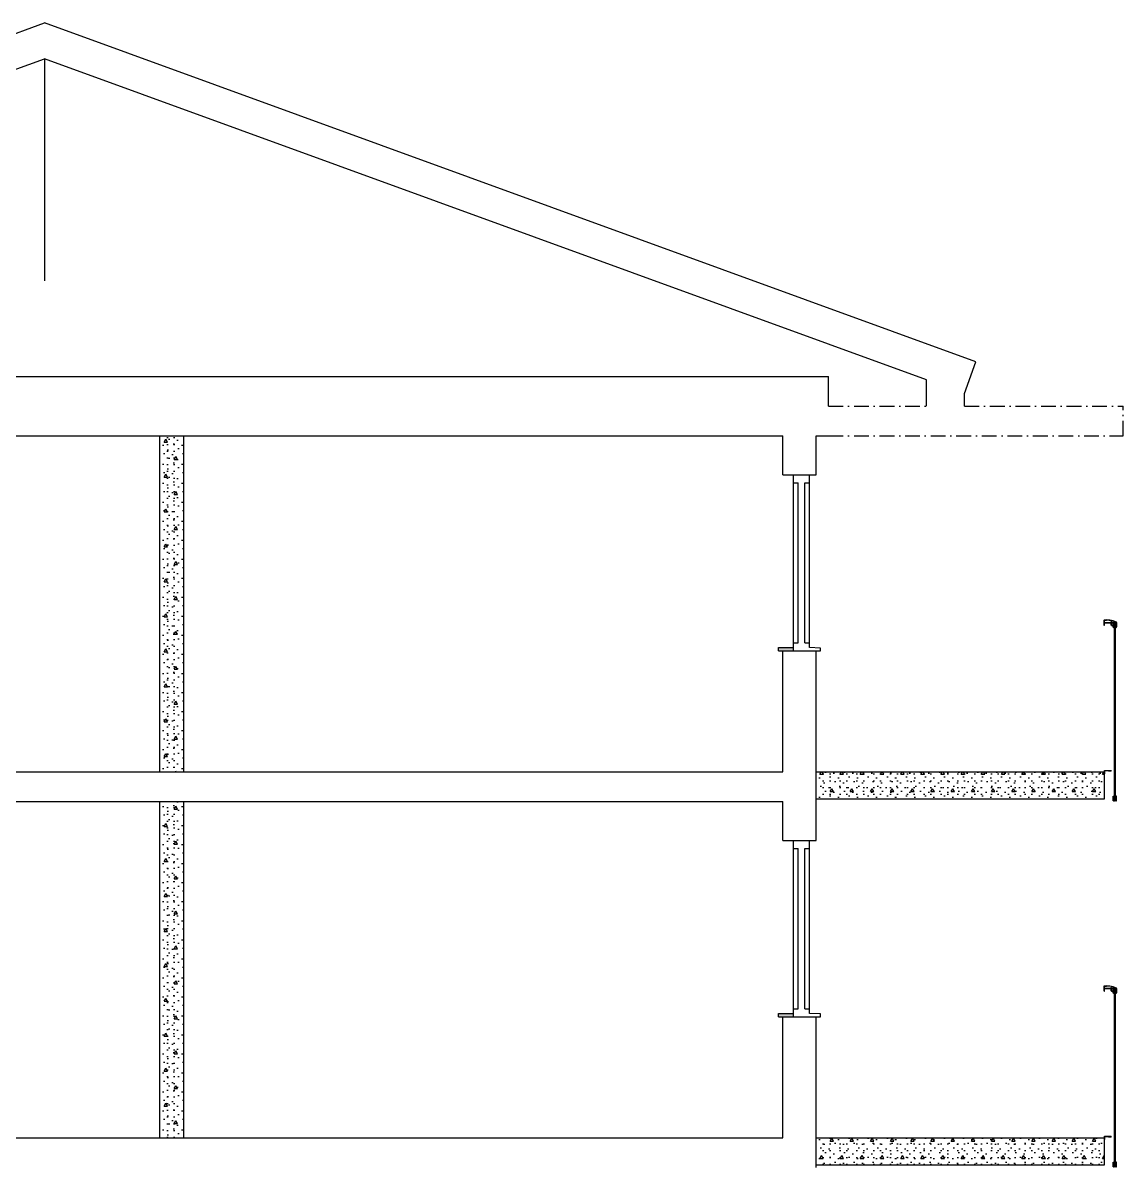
# Model space of a CAD drawing. Header units: millimetres. Extents: x 15 to 2176, y 3 to 641.
# Drawn here: x 1363.3 to 1526.8, y 470.5 to 640.6 of the extents above; entities that cross this region are included whole.
import ezdxf
from ezdxf.xclip import XClip

# ---------------------------------------------------------------- set-up
doc = ezdxf.new("R2010")
doc.units = ezdxf.units.MM
doc.header["$MEASUREMENT"] = 0
doc.header["$XCLIPFRAME"] = 0
doc.set_wipeout_variables(frame=1)
doc.linetypes.add('A_PSTRECK_2', pattern=[3.8, 2.2, -0.7, 0.2, -0.7])
doc.linetypes.add('Wipeout_Contour', pattern=[1000, 0, -1000])
for name, color, linetype in [('A--------P-', 7, 'Continuous'), ('A-01SC-----', 7, 'Continuous'), ('A-01SF-----', 7, 'Continuous'), ('A-01SG-----', 1, 'Continuous'), ('A-01SJ-----', 1, 'Continuous'), ('A-27B------', 7, 'Continuous'), ('A-27E------', 1, 'A_PSTRECK_2')]:
    doc.layers.add(name, color=color, linetype=linetype)
pattern_1 = [(0, (1499.748, 92.474), (0, 5.19615), [0.5, -2.5]), (0, (1501.248, 95.072), (0, 5.19615), [0.5, -2.5]), (60, (1499.748, 92.474), (-4.5, 2.598076), [0.5, -2.5]), (60, (1502.748, 92.474), (-4.5, 2.598076), [0.5, -2.5]), (120, (1500.248, 92.474), (4.5, 2.598076), [0.5, -2.5]), (120, (1503.248, 92.474), (4.5, 2.598076), [0.5, -2.5]), (0, (1499.7481, 92.9741), (0, 1), [0, -1, 0, -1.5]), (45, (1500.2481, 92.9741), (-0.7071068, 0.7071068), [0, -0.75, 0, -1.25])]

# ---------------------------------------------------------------- blocks, each defined once
blk = doc.blocks.new('Drawing_3_3', base_point=(1339.37, 329.56))
at = {"layer": 'A-01SC-----', "linetype": 'Continuous'}
for points in [[(1475.61, 547.27), (1477.81, 547.27), (1477.81, 547.77), (1475.61, 547.77)], [(1475.61, 492.87), (1477.81, 492.87), (1477.81, 493.37), (1475.61, 493.37)]]:
    blk.add_hatch(color=256, dxfattribs=at).paths.add_polyline_path(points)
at = {"layer": 'A-01SJ-----', "linetype": 'Continuous'}
for points in [[(1525.66, 525.47), (1525.66, 550.97), (1525.53, 550.97), (1525.53, 525.47)], [(1525.66, 471.07), (1525.66, 496.57), (1525.53, 496.57), (1525.53, 471.07)]]:
    blk.add_hatch(color=256, dxfattribs=at).paths.add_polyline_path(points)
h = blk.add_hatch(dxfattribs=at)
h.set_pattern_fill('BETONG__STD__0003', color=256, style=0, pattern_type=2)
h.set_pattern_definition(pattern_1)
h.paths.add_polyline_path([(1524.04, 525.27), (1524.04, 529.27), (1481.21, 529.27), (1481.21, 525.27)])
h = blk.add_hatch(dxfattribs=at)
h.set_pattern_fill('BETONG__STD__0003', color=256, style=0, pattern_type=2)
h.set_pattern_definition(pattern_1)
h.paths.add_polyline_path([(1524.04, 470.87), (1524.04, 474.87), (1481.21, 474.87), (1481.21, 470.87)])
at = {"layer": 'A-27B------', "linetype": 'Continuous'}
h = blk.add_hatch(dxfattribs=at)
h.set_pattern_fill('BETONG__STD__0003', color=256, style=0, pattern_type=2)
h.set_pattern_definition(pattern_1)
h.paths.add_polyline_path([(1383.61, 579.27), (1383.61, 529.27), (1387.21, 529.27), (1387.21, 579.27)])
h = blk.add_hatch(dxfattribs=at)
h.set_pattern_fill('BETONG__STD__0003', color=256, style=0, pattern_type=2)
h.set_pattern_definition(pattern_1)
h.paths.add_polyline_path([(1383.61, 524.87), (1383.61, 474.87), (1387.21, 474.87), (1387.21, 524.87)])
at = {"layer": 'A-01SC-----'}
for p, q in [((1366.48, 635.32), (1366.48, 602.27)), ((1497.61, 583.67), (1497.61, 587.59)), ((1503.21, 583.67), (1503.21, 585.56)), ((1476.21, 573.47), (1476.21, 579.27)), ((1481.21, 573.47), (1481.21, 579.27)), ((1476.21, 573.47), (1480.21, 573.47)), ((1477.81, 573.47), (1478.81, 573.47)), ((1478.81, 573.47), (1480.21, 573.47)), ((1480.21, 573.47), (1481.21, 573.47)), ((1475.61, 547.27), (1475.61, 547.77)), ((1475.61, 547.27), (1477.81, 547.27)), ((1476.21, 529.27), (1476.21, 547.27)), ((1476.21, 547.27), (1480.21, 547.27)), ((1477.81, 547.27), (1478.81, 547.27)), ((1478.81, 547.27), (1480.21, 547.27)), ((1480.21, 547.27), (1481.81, 547.27)), ((1480.21, 547.27), (1481.21, 547.27)), ((1481.21, 529.27), (1481.21, 547.27)), ((1481.81, 547.27), (1481.81, 547.69)), ((1476.21, 519.07), (1476.21, 524.87)), ((1481.21, 519.07), (1481.21, 524.87)), ((1476.21, 519.07), (1480.21, 519.07)), ((1477.81, 519.07), (1478.81, 519.07)), ((1478.81, 519.07), (1480.21, 519.07)), ((1480.21, 519.07), (1481.21, 519.07)), ((1475.61, 492.87), (1475.61, 493.37)), ((1475.61, 492.87), (1477.81, 492.87)), ((1476.21, 474.87), (1476.21, 492.87)), ((1476.21, 492.87), (1480.21, 492.87)), ((1477.81, 492.87), (1478.81, 492.87)), ((1478.81, 492.87), (1480.21, 492.87)), ((1480.21, 492.87), (1481.81, 492.87)), ((1480.21, 492.87), (1481.21, 492.87)), ((1481.21, 474.87), (1481.21, 492.87)), ((1481.81, 492.87), (1481.81, 493.29))]:
    blk.add_line(p, q, dxfattribs=at)
at = {"layer": 'A-01SF-----'}
for p, q in [((1253.17, 588.07), (1366.48, 588.07)), ((1366.48, 588.07), (1483.01, 588.07)), ((1483.01, 583.67), (1483.01, 588.07)), ((1256.75, 579.27), (1366.48, 579.27)), ((1366.48, 579.27), (1476.21, 579.27)), ((1481.21, 579.27), (1483.01, 579.27)), ((1256.75, 529.27), (1366.48, 529.27)), ((1366.48, 529.27), (1476.21, 529.27)), ((1481.21, 524.87), (1481.21, 529.27)), ((1256.75, 524.87), (1366.48, 524.87)), ((1366.48, 524.87), (1476.21, 524.87)), ((1256.75, 474.87), (1366.48, 474.87)), ((1366.48, 474.87), (1476.21, 474.87)), ((1481.21, 470.47), (1481.21, 474.87))]:
    blk.add_line(p, q, dxfattribs=at)
at = {"layer": 'A-01SG-----'}
for p, q in [((1228.04, 590.26), (1366.48, 640.64)), ((1504.92, 590.26), (1366.48, 640.64)), ((1235.35, 587.59), (1366.48, 635.32)), ((1497.61, 587.59), (1366.48, 635.32)), ((1503.21, 585.56), (1504.92, 590.26))]:
    blk.add_line(p, q, dxfattribs=at)
at = {"layer": 'A-01SJ-----'}
for p, q in [((1524, 551.83), (1524.01, 551.86)), ((1524, 551.08), (1524, 551.83)), ((1524.01, 551.86), (1524.04, 551.87)), ((1524.04, 551.87), (1524.34, 551.87)), ((1524.04, 551.83), (1524.06, 551.84)), ((1524.04, 551.82), (1524.04, 551.83)), ((1524.04, 551.51), (1524.04, 551.82)), ((1524.04, 551.51), (1525.03, 551.51)), ((1524.04, 551.46), (1524.04, 551.47)), ((1524.04, 551.47), (1524.05, 551.47)), ((1524.04, 551.07), (1524.04, 551.46)), ((1524.05, 551.47), (1525.04, 551.47)), ((1524.06, 551.84), (1524.34, 551.84)), ((1524.85, 551.84), (1524.34, 551.87)), ((1525.06, 551.76), (1524.34, 551.84)), ((1525.35, 551.72), (1524.85, 551.84)), ((1524.97, 551.64), (1524.98, 551.65)), ((1524.97, 551.63), (1524.97, 551.64)), ((1524.98, 551.62), (1524.97, 551.63)), ((1524.98, 551.65), (1525.05, 551.65)), ((1524.98, 551.65), (1524.98, 551.65)), ((1524.98, 551.62), (1524.98, 551.62)), ((1524.98, 551.62), (1525.03, 551.62)), ((1525.03, 551.62), (1525.03, 551.62)), ((1525.03, 551.51), (1525.04, 551.51)), ((1525.04, 551.61), (1525.04, 551.61)), ((1525.04, 551.52), (1525.04, 551.61)), ((1525.04, 551.51), (1525.04, 551.52)), ((1525.04, 551.47), (1525.04, 551.47)), ((1525.07, 551.65), (1525.05, 551.65)), ((1525.05, 551.46), (1525.05, 551.47)), ((1525.05, 551.11), (1525.05, 551.46)), ((1525.75, 551.53), (1525.06, 551.76)), ((1525.07, 551.63), (1525.07, 551.65)), ((1525.07, 551.53), (1525.07, 551.63)), ((1525.08, 551.52), (1525.07, 551.53)), ((1525.09, 551.51), (1525.08, 551.52)), ((1525.08, 551.45), (1525.09, 551.47)), ((1525.08, 551.12), (1525.08, 551.45)), ((1525.09, 551.51), (1525.75, 551.51)), ((1525.09, 551.47), (1525.1, 551.47)), ((1525.1, 551.47), (1525.38, 551.47)), ((1525.34, 551.43), (1525.35, 551.46)), ((1525.34, 550.81), (1525.34, 551.43)), ((1525.82, 551.53), (1525.35, 551.72)), ((1525.35, 551.46), (1525.38, 551.47)), ((1525.37, 551.43), (1525.38, 551.44)), ((1525.37, 550.81), (1525.37, 551.43)), ((1525.38, 551.44), (1525.38, 551.44)), ((1525.38, 551.44), (1525.44, 551.44)), ((1525.44, 551.44), (1525.44, 551.44)), ((1525.45, 551.43), (1525.45, 551.44)), ((1525.45, 551.19), (1525.45, 551.43)), ((1525.46, 551.19), (1525.45, 551.19)), ((1525.48, 551.43), (1525.49, 551.44)), ((1525.48, 551.22), (1525.48, 551.43)), ((1525.49, 551.22), (1525.48, 551.22)), ((1525.49, 551.44), (1525.49, 551.44)), ((1525.49, 551.44), (1525.5, 551.44)), ((1525.49, 551.21), (1525.49, 551.22)), ((1525.49, 551.21), (1525.69, 551.21)), ((1525.5, 551.47), (1525.69, 551.47)), ((1525.51, 551.47), (1525.5, 551.47)), ((1525.5, 551.44), (1525.51, 551.45)), ((1525.51, 551.46), (1525.51, 551.47)), ((1525.51, 551.45), (1525.51, 551.46)), ((1525.51, 551.45), (1525.51, 551.45)), ((1525.68, 551.47), (1525.69, 551.47)), ((1525.68, 551.46), (1525.68, 551.47)), ((1525.68, 551.45), (1525.68, 551.46)), ((1525.68, 551.45), (1525.68, 551.45)), ((1525.69, 551.44), (1525.68, 551.45)), ((1525.68, 551.45), (1525.69, 551.44)), ((1525.69, 551.21), (1525.7, 551.22)), ((1525.7, 551.43), (1525.7, 551.44)), ((1525.7, 551.22), (1525.7, 551.43)), ((1525.7, 551.22), (1525.7, 551.22)), ((1525.73, 551.43), (1525.74, 551.44)), ((1525.73, 551.19), (1525.73, 551.43)), ((1525.73, 551.19), (1525.73, 551.19)), ((1525.74, 551.44), (1525.74, 551.44)), ((1525.74, 551.44), (1525.8, 551.44)), ((1525.76, 551.52), (1525.75, 551.53)), ((1525.75, 551.51), (1525.76, 551.52)), ((1525.75, 551.51), (1525.75, 551.51)), ((1525.8, 551.47), (1525.83, 551.47)), ((1525.83, 551.46), (1525.8, 551.47)), ((1525.8, 551.44), (1525.8, 551.44)), ((1525.81, 551.43), (1525.81, 551.44)), ((1525.81, 550.81), (1525.81, 551.43)), ((1525.88, 551.44), (1525.82, 551.53)), ((1525.83, 551.47), (1525.83, 551.47)), ((1525.84, 551.43), (1525.83, 551.46)), ((1525.84, 551.46), (1525.84, 551.47)), ((1525.84, 551.43), (1525.84, 551.46)), ((1525.88, 550.87), (1525.88, 551.44)), ((1524.01, 551.08), (1524, 551.08)), ((1524.01, 551.07), (1524.01, 551.08)), ((1524.01, 551.08), (1524.04, 551.07)), ((1525.06, 551.09), (1525.05, 551.11)), ((1525.09, 551.07), (1525.06, 551.09)), ((1525.09, 551.11), (1525.08, 551.12)), ((1525.09, 551.11), (1525.32, 551.11)), ((1525.09, 551.11), (1525.09, 551.11)), ((1525.09, 551.07), (1525.32, 551.07)), ((1525.33, 551.1), (1525.32, 551.11)), ((1525.32, 551.07), (1525.33, 551.08)), ((1525.33, 551.08), (1525.33, 551.1)), ((1525.33, 551.1), (1525.33, 551.1)), ((1525.33, 551.08), (1525.33, 551.08)), ((1525.35, 550.79), (1525.34, 550.81)), ((1525.38, 550.77), (1525.35, 550.79)), ((1525.38, 550.81), (1525.37, 550.81)), ((1525.38, 550.8), (1525.38, 550.81)), ((1525.38, 550.8), (1525.44, 550.8)), ((1525.38, 550.77), (1525.5, 550.77)), ((1525.44, 550.8), (1525.45, 550.81)), ((1525.45, 551.05), (1525.46, 551.06)), ((1525.45, 550.81), (1525.45, 551.05)), ((1525.45, 550.81), (1525.45, 550.81)), ((1525.46, 551.18), (1525.46, 551.19)), ((1525.46, 551.19), (1525.52, 551.18)), ((1525.46, 551.06), (1525.52, 551.06)), ((1525.46, 551.06), (1525.46, 551.06)), ((1525.48, 551.02), (1525.49, 551.03)), ((1525.48, 550.81), (1525.48, 551.02)), ((1525.49, 550.81), (1525.48, 550.81)), ((1525.49, 551.03), (1525.49, 551.03)), ((1525.49, 551.03), (1525.69, 551.03)), ((1525.5, 550.8), (1525.49, 550.81)), ((1525.51, 550.8), (1525.5, 550.8)), ((1525.5, 550.77), (1525.51, 550.78)), ((1525.51, 550.79), (1525.51, 550.8)), ((1525.51, 550.78), (1525.51, 550.79)), ((1525.51, 550.78), (1525.51, 550.78)), ((1525.52, 551.18), (1525.52, 551.18)), ((1525.52, 551.06), (1525.53, 551.07)), ((1525.53, 551.17), (1525.53, 551.18)), ((1525.54, 551.16), (1525.53, 551.17)), ((1525.53, 551.08), (1525.54, 551.09)), ((1525.53, 551.07), (1525.53, 551.08)), ((1525.53, 550.97), (1525.66, 550.97)), ((1525.53, 525.47), (1525.53, 550.97)), ((1525.55, 551.15), (1525.54, 551.16)), ((1525.54, 551.09), (1525.55, 551.1)), ((1525.55, 551.15), (1525.57, 551.15)), ((1525.57, 551.1), (1525.55, 551.1)), ((1525.57, 551.15), (1525.57, 551.15)), ((1525.57, 551.15), (1525.58, 551.15)), ((1525.58, 551.09), (1525.57, 551.1)), ((1525.58, 551.15), (1525.58, 551.16)), ((1525.58, 551.16), (1525.58, 551.16)), ((1525.61, 551.16), (1525.58, 551.16)), ((1525.58, 551.09), (1525.61, 551.09)), ((1525.58, 551.09), (1525.58, 551.09)), ((1525.58, 551.09), (1525.58, 551.09)), ((1525.63, 551.13), (1525.61, 551.16)), ((1525.61, 551.09), (1525.63, 551.12)), ((1525.63, 551.13), (1525.63, 551.13)), ((1525.63, 551.13), (1525.63, 551.13)), ((1525.63, 551.13), (1525.63, 551.12)), ((1525.63, 551.12), (1525.63, 551.12)), ((1525.66, 525.47), (1525.66, 550.97)), ((1525.67, 551.17), (1525.67, 551.18)), ((1525.67, 551.18), (1525.68, 551.18)), ((1525.67, 551.16), (1525.67, 551.17)), ((1525.67, 551.09), (1525.67, 551.16)), ((1525.67, 551.08), (1525.67, 551.09)), ((1525.67, 551.07), (1525.67, 551.08)), ((1525.68, 551.06), (1525.67, 551.07)), ((1525.68, 551.18), (1525.72, 551.18)), ((1525.68, 551.06), (1525.72, 551.06)), ((1525.68, 550.8), (1525.69, 550.8)), ((1525.68, 550.79), (1525.68, 550.8)), ((1525.68, 550.78), (1525.68, 550.79)), ((1525.68, 550.78), (1525.68, 550.78)), ((1525.69, 550.77), (1525.68, 550.78)), ((1525.68, 550.78), (1525.8, 550.77)), ((1525.69, 551.03), (1525.69, 551.03)), ((1525.69, 550.8), (1525.7, 550.81)), ((1525.69, 550.8), (1525.69, 550.8)), ((1525.7, 551.02), (1525.7, 551.03)), ((1525.7, 550.81), (1525.7, 551.02)), ((1525.7, 550.81), (1525.7, 550.81)), ((1525.72, 551.18), (1525.73, 551.19)), ((1525.73, 551.06), (1525.72, 551.06)), ((1525.73, 551.05), (1525.73, 551.06)), ((1525.73, 550.81), (1525.73, 551.05)), ((1525.74, 550.81), (1525.73, 550.81)), ((1525.74, 550.8), (1525.74, 550.81)), ((1525.74, 550.8), (1525.8, 550.8)), ((1525.8, 550.8), (1525.81, 550.81)), ((1525.8, 550.77), (1525.83, 550.79)), ((1525.81, 550.81), (1525.81, 550.81)), ((1525.83, 550.79), (1525.84, 550.81)), ((1525.85, 550.86), (1525.84, 550.87)), ((1525.84, 550.81), (1525.84, 550.87)), ((1525.86, 550.86), (1525.85, 550.86)), ((1525.86, 550.86), (1525.87, 550.86)), ((1525.87, 550.86), (1525.88, 550.87)), ((1481.21, 529.27), (1524.04, 529.27)), ((1481.21, 525.27), (1481.21, 529.27)), ((1524.04, 529.51), (1525.04, 529.51)), ((1524.04, 529.01), (1524.04, 529.51)), ((1524.04, 525.27), (1524.04, 529.27)), ((1524.08, 529.01), (1524.08, 529.47)), ((1524.08, 529.47), (1524.65, 529.47)), ((1524.64, 529.46), (1524.65, 529.47)), ((1524.64, 529.43), (1524.64, 529.46)), ((1524.64, 529.43), (1524.64, 529.43)), ((1524.64, 529.43), (1524.64, 529.43)), ((1524.64, 529.43), (1524.65, 529.43)), ((1524.65, 529.47), (1524.65, 529.47)), ((1524.65, 529.43), (1524.65, 529.43)), ((1524.65, 529.43), (1524.65, 529.43)), ((1524.65, 529.43), (1524.66, 529.43)), ((1524.66, 529.43), (1525.03, 529.43)), ((1525.03, 529.43), (1525.03, 529.43)), ((1525.04, 529.47), (1525.04, 529.51)), ((1525.04, 529.45), (1525.05, 529.47)), ((1525.04, 529.47), (1525.06, 529.47)), ((1525.04, 529.43), (1525.04, 529.45)), ((1525.04, 529.42), (1525.04, 529.43)), ((1525.05, 529.47), (1525.06, 529.47)), ((1524.04, 529.01), (1524.08, 529.01)), ((1525.35, 525.66), (1525.38, 525.67)), ((1525.38, 525.67), (1525.5, 525.67)), ((1525.51, 525.67), (1525.5, 525.67)), ((1525.51, 525.66), (1525.51, 525.67)), ((1525.68, 525.67), (1525.69, 525.67)), ((1525.68, 525.66), (1525.68, 525.67)), ((1525.69, 525.67), (1525.8, 525.67)), ((1525.83, 525.66), (1525.8, 525.67)), ((1481.21, 525.27), (1524.04, 525.27)), ((1525.34, 525.63), (1525.35, 525.66)), ((1525.34, 525.01), (1525.34, 525.63)), ((1525.35, 524.99), (1525.34, 525.01)), ((1525.38, 524.97), (1525.35, 524.99)), ((1525.37, 525.63), (1525.38, 525.64)), ((1525.37, 525.01), (1525.37, 525.63)), ((1525.38, 525.01), (1525.37, 525.01)), ((1525.38, 525.64), (1525.44, 525.64)), ((1525.38, 525.64), (1525.38, 525.64)), ((1525.38, 525), (1525.38, 525.01)), ((1525.38, 525), (1525.44, 525)), ((1525.38, 524.97), (1525.5, 524.97)), ((1525.44, 525.64), (1525.44, 525.64)), ((1525.44, 525), (1525.45, 525.01)), ((1525.45, 525.63), (1525.45, 525.64)), ((1525.45, 525.39), (1525.45, 525.63)), ((1525.46, 525.39), (1525.45, 525.39)), ((1525.45, 525.25), (1525.46, 525.26)), ((1525.45, 525.01), (1525.45, 525.25)), ((1525.45, 525.01), (1525.45, 525.01)), ((1525.46, 525.38), (1525.46, 525.39)), ((1525.46, 525.39), (1525.52, 525.38)), ((1525.46, 525.26), (1525.52, 525.26)), ((1525.46, 525.26), (1525.46, 525.26)), ((1525.48, 525.63), (1525.49, 525.64)), ((1525.48, 525.42), (1525.48, 525.63)), ((1525.49, 525.42), (1525.48, 525.42)), ((1525.48, 525.22), (1525.49, 525.23)), ((1525.48, 525.01), (1525.48, 525.22)), ((1525.49, 525.01), (1525.48, 525.01)), ((1525.49, 525.64), (1525.49, 525.64)), ((1525.49, 525.64), (1525.5, 525.64)), ((1525.49, 525.41), (1525.49, 525.42)), ((1525.49, 525.41), (1525.69, 525.41)), ((1525.49, 525.23), (1525.49, 525.23)), ((1525.49, 525.23), (1525.69, 525.23)), ((1525.5, 525), (1525.49, 525.01)), ((1525.5, 525.64), (1525.51, 525.65)), ((1525.51, 525), (1525.5, 525)), ((1525.5, 524.97), (1525.51, 524.98)), ((1525.51, 525.65), (1525.51, 525.66)), ((1525.51, 525.65), (1525.51, 525.65)), ((1525.51, 524.99), (1525.51, 525)), ((1525.51, 524.98), (1525.51, 524.99)), ((1525.51, 524.98), (1525.51, 524.98)), ((1525.52, 525.38), (1525.52, 525.38)), ((1525.52, 525.26), (1525.53, 525.27)), ((1525.53, 525.47), (1525.66, 525.47)), ((1525.53, 525.37), (1525.53, 525.38)), ((1525.54, 525.36), (1525.53, 525.37)), ((1525.53, 525.28), (1525.54, 525.29)), ((1525.53, 525.27), (1525.53, 525.28)), ((1525.55, 525.35), (1525.54, 525.36)), ((1525.54, 525.29), (1525.55, 525.3)), ((1525.55, 525.35), (1525.57, 525.35)), ((1525.57, 525.3), (1525.55, 525.3)), ((1525.57, 525.35), (1525.57, 525.35)), ((1525.57, 525.35), (1525.58, 525.35)), ((1525.58, 525.29), (1525.57, 525.3)), ((1525.58, 525.35), (1525.58, 525.36)), ((1525.58, 525.36), (1525.58, 525.36)), ((1525.61, 525.36), (1525.58, 525.36)), ((1525.58, 525.29), (1525.61, 525.29)), ((1525.58, 525.29), (1525.58, 525.29)), ((1525.58, 525.29), (1525.58, 525.29)), ((1525.63, 525.33), (1525.61, 525.36)), ((1525.61, 525.29), (1525.63, 525.32)), ((1525.63, 525.33), (1525.63, 525.33)), ((1525.63, 525.33), (1525.63, 525.33)), ((1525.63, 525.33), (1525.63, 525.32)), ((1525.63, 525.32), (1525.63, 525.32)), ((1525.67, 525.37), (1525.67, 525.38)), ((1525.67, 525.38), (1525.68, 525.38)), ((1525.67, 525.36), (1525.67, 525.37)), ((1525.67, 525.29), (1525.67, 525.36)), ((1525.67, 525.28), (1525.67, 525.29)), ((1525.67, 525.27), (1525.67, 525.28)), ((1525.68, 525.26), (1525.67, 525.27)), ((1525.68, 525.65), (1525.68, 525.66)), ((1525.68, 525.65), (1525.68, 525.65)), ((1525.69, 525.64), (1525.68, 525.65)), ((1525.68, 525.65), (1525.69, 525.64)), ((1525.68, 525.38), (1525.72, 525.38)), ((1525.68, 525.26), (1525.72, 525.26)), ((1525.68, 525), (1525.69, 525)), ((1525.68, 524.99), (1525.68, 525)), ((1525.68, 524.98), (1525.68, 524.99)), ((1525.68, 524.98), (1525.68, 524.98)), ((1525.69, 524.97), (1525.68, 524.98)), ((1525.68, 524.98), (1525.8, 524.97)), ((1525.69, 525.41), (1525.7, 525.42)), ((1525.69, 525.23), (1525.69, 525.23)), ((1525.69, 525), (1525.7, 525.01)), ((1525.69, 525), (1525.69, 525)), ((1525.7, 525.63), (1525.7, 525.64)), ((1525.7, 525.42), (1525.7, 525.63)), ((1525.7, 525.42), (1525.7, 525.42)), ((1525.7, 525.22), (1525.7, 525.23)), ((1525.7, 525.01), (1525.7, 525.22)), ((1525.7, 525.01), (1525.7, 525.01)), ((1525.72, 525.38), (1525.73, 525.39)), ((1525.73, 525.26), (1525.72, 525.26)), ((1525.73, 525.63), (1525.74, 525.64)), ((1525.73, 525.39), (1525.73, 525.63)), ((1525.73, 525.39), (1525.73, 525.39)), ((1525.73, 525.25), (1525.73, 525.26)), ((1525.73, 525.01), (1525.73, 525.25)), ((1525.74, 525.01), (1525.73, 525.01)), ((1525.74, 525.64), (1525.74, 525.64)), ((1525.74, 525.64), (1525.8, 525.64)), ((1525.74, 525), (1525.74, 525.01)), ((1525.74, 525), (1525.8, 525)), ((1525.8, 525.64), (1525.8, 525.64)), ((1525.8, 525), (1525.81, 525.01)), ((1525.8, 524.97), (1525.83, 524.99)), ((1525.81, 525.63), (1525.81, 525.64)), ((1525.81, 525.01), (1525.81, 525.63)), ((1525.81, 525.01), (1525.81, 525.01)), ((1525.84, 525.63), (1525.83, 525.66)), ((1525.83, 524.99), (1525.84, 525.01)), ((1525.84, 525.07), (1525.84, 525.63)), ((1525.84, 525.01), (1525.84, 525.07)), ((1524, 497.43), (1524.01, 497.46)), ((1524, 496.68), (1524, 497.43)), ((1524.01, 497.46), (1524.04, 497.47)), ((1524.04, 497.47), (1524.34, 497.47)), ((1524.04, 497.43), (1524.06, 497.44)), ((1524.04, 497.42), (1524.04, 497.43)), ((1524.04, 497.11), (1524.04, 497.42)), ((1524.04, 497.11), (1525.03, 497.11)), ((1524.04, 497.06), (1524.04, 497.07)), ((1524.04, 497.07), (1524.05, 497.07)), ((1524.04, 496.67), (1524.04, 497.06)), ((1524.05, 497.07), (1525.04, 497.07)), ((1524.06, 497.44), (1524.34, 497.44)), ((1524.85, 497.44), (1524.34, 497.47)), ((1525.06, 497.36), (1524.34, 497.44)), ((1525.35, 497.32), (1524.85, 497.44)), ((1524.97, 497.24), (1524.98, 497.25)), ((1524.97, 497.23), (1524.97, 497.24)), ((1524.98, 497.22), (1524.97, 497.23)), ((1524.98, 497.25), (1525.05, 497.25)), ((1524.98, 497.25), (1524.98, 497.25)), ((1524.98, 497.22), (1524.98, 497.22)), ((1524.98, 497.22), (1525.03, 497.22)), ((1525.03, 497.22), (1525.03, 497.22)), ((1525.03, 497.11), (1525.04, 497.11)), ((1525.04, 497.21), (1525.04, 497.21)), ((1525.04, 497.12), (1525.04, 497.21)), ((1525.04, 497.11), (1525.04, 497.12)), ((1525.04, 497.07), (1525.04, 497.07)), ((1525.07, 497.25), (1525.05, 497.25)), ((1525.05, 497.06), (1525.05, 497.07)), ((1525.05, 496.71), (1525.05, 497.06)), ((1525.75, 497.13), (1525.06, 497.36)), ((1525.07, 497.23), (1525.07, 497.25)), ((1525.07, 497.13), (1525.07, 497.23)), ((1525.08, 497.12), (1525.07, 497.13)), ((1525.09, 497.11), (1525.08, 497.12)), ((1525.08, 497.05), (1525.09, 497.07)), ((1525.08, 496.72), (1525.08, 497.05)), ((1525.09, 497.11), (1525.75, 497.11)), ((1525.09, 497.07), (1525.1, 497.07)), ((1525.1, 497.07), (1525.38, 497.07)), ((1525.34, 497.03), (1525.35, 497.06)), ((1525.34, 496.41), (1525.34, 497.03)), ((1525.82, 497.13), (1525.35, 497.32)), ((1525.35, 497.06), (1525.38, 497.07)), ((1525.37, 497.03), (1525.38, 497.04)), ((1525.37, 496.41), (1525.37, 497.03)), ((1525.38, 497.04), (1525.38, 497.04)), ((1525.38, 497.04), (1525.44, 497.04)), ((1525.44, 497.04), (1525.44, 497.04)), ((1525.45, 497.03), (1525.45, 497.04)), ((1525.45, 496.79), (1525.45, 497.03)), ((1525.46, 496.79), (1525.45, 496.79)), ((1525.46, 496.78), (1525.46, 496.79)), ((1525.46, 496.79), (1525.52, 496.78)), ((1525.48, 497.03), (1525.49, 497.04)), ((1525.48, 496.82), (1525.48, 497.03)), ((1525.49, 496.82), (1525.48, 496.82)), ((1525.49, 497.04), (1525.49, 497.04)), ((1525.49, 497.04), (1525.5, 497.04)), ((1525.49, 496.81), (1525.49, 496.82)), ((1525.49, 496.81), (1525.69, 496.81)), ((1525.5, 497.07), (1525.69, 497.07)), ((1525.51, 497.07), (1525.5, 497.07)), ((1525.5, 497.04), (1525.51, 497.05)), ((1525.51, 497.06), (1525.51, 497.07)), ((1525.51, 497.05), (1525.51, 497.06)), ((1525.51, 497.05), (1525.51, 497.05)), ((1525.52, 496.78), (1525.52, 496.78)), ((1525.53, 496.77), (1525.53, 496.78)), ((1525.54, 496.76), (1525.53, 496.77)), ((1525.55, 496.75), (1525.54, 496.76)), ((1525.55, 496.75), (1525.57, 496.75)), ((1525.57, 496.75), (1525.57, 496.75)), ((1525.57, 496.75), (1525.58, 496.75)), ((1525.58, 496.75), (1525.58, 496.76)), ((1525.58, 496.76), (1525.58, 496.76)), ((1525.61, 496.76), (1525.58, 496.76)), ((1525.63, 496.73), (1525.61, 496.76)), ((1525.67, 496.77), (1525.67, 496.78)), ((1525.67, 496.78), (1525.68, 496.78)), ((1525.67, 496.76), (1525.67, 496.77)), ((1525.67, 496.69), (1525.67, 496.76)), ((1525.68, 497.07), (1525.69, 497.07)), ((1525.68, 497.06), (1525.68, 497.07)), ((1525.68, 497.05), (1525.68, 497.06)), ((1525.68, 497.05), (1525.68, 497.05)), ((1525.69, 497.04), (1525.68, 497.05)), ((1525.68, 497.05), (1525.69, 497.04)), ((1525.68, 496.78), (1525.72, 496.78)), ((1525.69, 496.81), (1525.7, 496.82)), ((1525.7, 497.03), (1525.7, 497.04)), ((1525.7, 496.82), (1525.7, 497.03)), ((1525.7, 496.82), (1525.7, 496.82)), ((1525.72, 496.78), (1525.73, 496.79)), ((1525.73, 497.03), (1525.74, 497.04)), ((1525.73, 496.79), (1525.73, 497.03)), ((1525.73, 496.79), (1525.73, 496.79)), ((1525.74, 497.04), (1525.74, 497.04)), ((1525.74, 497.04), (1525.8, 497.04)), ((1525.76, 497.12), (1525.75, 497.13)), ((1525.75, 497.11), (1525.76, 497.12)), ((1525.75, 497.11), (1525.75, 497.11)), ((1525.8, 497.07), (1525.83, 497.07)), ((1525.83, 497.06), (1525.8, 497.07)), ((1525.8, 497.04), (1525.8, 497.04)), ((1525.81, 497.03), (1525.81, 497.04)), ((1525.81, 496.41), (1525.81, 497.03)), ((1525.88, 497.04), (1525.82, 497.13)), ((1525.83, 497.07), (1525.83, 497.07)), ((1525.84, 497.03), (1525.83, 497.06)), ((1525.84, 497.06), (1525.84, 497.07)), ((1525.84, 497.03), (1525.84, 497.06)), ((1525.88, 496.47), (1525.88, 497.04)), ((1524.01, 496.68), (1524, 496.68)), ((1524.01, 496.67), (1524.01, 496.68)), ((1524.01, 496.68), (1524.04, 496.67)), ((1525.06, 496.69), (1525.05, 496.71)), ((1525.09, 496.67), (1525.06, 496.69)), ((1525.09, 496.71), (1525.08, 496.72)), ((1525.09, 496.71), (1525.32, 496.71)), ((1525.09, 496.71), (1525.09, 496.71)), ((1525.09, 496.67), (1525.32, 496.67)), ((1525.33, 496.7), (1525.32, 496.71)), ((1525.32, 496.67), (1525.33, 496.68)), ((1525.33, 496.68), (1525.33, 496.7)), ((1525.33, 496.7), (1525.33, 496.7)), ((1525.33, 496.68), (1525.33, 496.68)), ((1525.35, 496.39), (1525.34, 496.41)), ((1525.38, 496.37), (1525.35, 496.39)), ((1525.38, 496.41), (1525.37, 496.41)), ((1525.38, 496.4), (1525.38, 496.41)), ((1525.38, 496.4), (1525.44, 496.4)), ((1525.38, 496.37), (1525.5, 496.37)), ((1525.44, 496.4), (1525.45, 496.41)), ((1525.45, 496.65), (1525.46, 496.66)), ((1525.45, 496.41), (1525.45, 496.65)), ((1525.45, 496.41), (1525.45, 496.41)), ((1525.46, 496.66), (1525.52, 496.66)), ((1525.46, 496.66), (1525.46, 496.66)), ((1525.48, 496.62), (1525.49, 496.63)), ((1525.48, 496.41), (1525.48, 496.62)), ((1525.49, 496.41), (1525.48, 496.41)), ((1525.49, 496.63), (1525.49, 496.63)), ((1525.49, 496.63), (1525.69, 496.63)), ((1525.5, 496.4), (1525.49, 496.41)), ((1525.51, 496.4), (1525.5, 496.4)), ((1525.5, 496.37), (1525.51, 496.38)), ((1525.51, 496.39), (1525.51, 496.4)), ((1525.51, 496.38), (1525.51, 496.39)), ((1525.51, 496.38), (1525.51, 496.38)), ((1525.52, 496.66), (1525.53, 496.67)), ((1525.53, 496.68), (1525.54, 496.69)), ((1525.53, 496.67), (1525.53, 496.68)), ((1525.53, 496.57), (1525.66, 496.57)), ((1525.53, 471.07), (1525.53, 496.57)), ((1525.54, 496.69), (1525.55, 496.7)), ((1525.57, 496.7), (1525.55, 496.7)), ((1525.58, 496.69), (1525.57, 496.7)), ((1525.58, 496.69), (1525.61, 496.69)), ((1525.58, 496.69), (1525.58, 496.69)), ((1525.58, 496.69), (1525.58, 496.69)), ((1525.61, 496.69), (1525.63, 496.72)), ((1525.63, 496.73), (1525.63, 496.73)), ((1525.63, 496.73), (1525.63, 496.73)), ((1525.63, 496.73), (1525.63, 496.72)), ((1525.63, 496.72), (1525.63, 496.72)), ((1525.66, 471.07), (1525.66, 496.57)), ((1525.67, 496.68), (1525.67, 496.69)), ((1525.67, 496.67), (1525.67, 496.68)), ((1525.68, 496.66), (1525.67, 496.67)), ((1525.68, 496.66), (1525.72, 496.66)), ((1525.68, 496.4), (1525.69, 496.4)), ((1525.68, 496.39), (1525.68, 496.4)), ((1525.68, 496.38), (1525.68, 496.39)), ((1525.68, 496.38), (1525.68, 496.38)), ((1525.69, 496.37), (1525.68, 496.38)), ((1525.68, 496.38), (1525.8, 496.37)), ((1525.69, 496.63), (1525.69, 496.63)), ((1525.69, 496.4), (1525.7, 496.41)), ((1525.69, 496.4), (1525.69, 496.4)), ((1525.7, 496.62), (1525.7, 496.63)), ((1525.7, 496.41), (1525.7, 496.62)), ((1525.7, 496.41), (1525.7, 496.41)), ((1525.73, 496.66), (1525.72, 496.66)), ((1525.73, 496.65), (1525.73, 496.66)), ((1525.73, 496.41), (1525.73, 496.65)), ((1525.74, 496.41), (1525.73, 496.41)), ((1525.74, 496.4), (1525.74, 496.41)), ((1525.74, 496.4), (1525.8, 496.4)), ((1525.8, 496.4), (1525.81, 496.41)), ((1525.8, 496.37), (1525.83, 496.39)), ((1525.81, 496.41), (1525.81, 496.41)), ((1525.83, 496.39), (1525.84, 496.41)), ((1525.85, 496.46), (1525.84, 496.47)), ((1525.84, 496.41), (1525.84, 496.47)), ((1525.86, 496.46), (1525.85, 496.46)), ((1525.86, 496.46), (1525.87, 496.46)), ((1525.87, 496.46), (1525.88, 496.47)), ((1481.21, 474.87), (1524.04, 474.87)), ((1481.21, 470.87), (1481.21, 474.87)), ((1524.04, 475.11), (1525.04, 475.11)), ((1524.04, 474.61), (1524.04, 475.11)), ((1524.04, 470.87), (1524.04, 474.87)), ((1524.08, 474.61), (1524.08, 475.07)), ((1524.08, 475.07), (1524.65, 475.07)), ((1524.64, 475.06), (1524.65, 475.07)), ((1524.64, 475.03), (1524.64, 475.06)), ((1524.64, 475.03), (1524.64, 475.03)), ((1524.64, 475.03), (1524.64, 475.03)), ((1524.64, 475.03), (1524.65, 475.03)), ((1524.65, 475.07), (1524.65, 475.07)), ((1524.65, 475.03), (1524.65, 475.03)), ((1524.65, 475.03), (1524.65, 475.03)), ((1524.65, 475.03), (1524.66, 475.03)), ((1524.66, 475.03), (1525.03, 475.03)), ((1525.03, 475.03), (1525.03, 475.03)), ((1525.04, 475.07), (1525.04, 475.11)), ((1525.04, 475.05), (1525.05, 475.07)), ((1525.04, 475.07), (1525.06, 475.07)), ((1525.04, 475.03), (1525.04, 475.05)), ((1525.04, 475.02), (1525.04, 475.03)), ((1525.05, 475.07), (1525.06, 475.07)), ((1524.04, 474.61), (1524.08, 474.61)), ((1525.34, 471.23), (1525.35, 471.26)), ((1525.34, 470.61), (1525.34, 471.23)), ((1525.35, 471.26), (1525.38, 471.27)), ((1525.37, 471.23), (1525.38, 471.24)), ((1525.37, 470.61), (1525.37, 471.23)), ((1525.38, 471.27), (1525.5, 471.27)), ((1525.38, 471.24), (1525.44, 471.24)), ((1525.38, 471.24), (1525.38, 471.24)), ((1525.44, 471.24), (1525.44, 471.24)), ((1525.45, 471.23), (1525.45, 471.24)), ((1525.45, 470.99), (1525.45, 471.23)), ((1525.48, 471.23), (1525.49, 471.24)), ((1525.48, 471.02), (1525.48, 471.23)), ((1525.49, 471.24), (1525.49, 471.24)), ((1525.49, 471.24), (1525.5, 471.24)), ((1525.51, 471.27), (1525.5, 471.27)), ((1525.5, 471.24), (1525.51, 471.25)), ((1525.51, 471.26), (1525.51, 471.27)), ((1525.51, 471.25), (1525.51, 471.26)), ((1525.51, 471.25), (1525.51, 471.25)), ((1525.68, 471.27), (1525.69, 471.27)), ((1525.68, 471.26), (1525.68, 471.27)), ((1525.68, 471.25), (1525.68, 471.26)), ((1525.68, 471.25), (1525.68, 471.25)), ((1525.69, 471.24), (1525.68, 471.25)), ((1525.68, 471.25), (1525.69, 471.24)), ((1525.69, 471.27), (1525.8, 471.27)), ((1525.7, 471.23), (1525.7, 471.24)), ((1525.7, 471.02), (1525.7, 471.23)), ((1525.73, 471.23), (1525.74, 471.24)), ((1525.73, 470.99), (1525.73, 471.23)), ((1525.74, 471.24), (1525.74, 471.24)), ((1525.74, 471.24), (1525.8, 471.24)), ((1525.83, 471.26), (1525.8, 471.27)), ((1525.8, 471.24), (1525.8, 471.24)), ((1525.81, 471.23), (1525.81, 471.24)), ((1525.81, 470.61), (1525.81, 471.23)), ((1525.84, 471.23), (1525.83, 471.26)), ((1525.84, 470.67), (1525.84, 471.23)), ((1481.21, 470.87), (1524.04, 470.87)), ((1525.35, 470.59), (1525.34, 470.61)), ((1525.38, 470.57), (1525.35, 470.59)), ((1525.38, 470.61), (1525.37, 470.61)), ((1525.38, 470.6), (1525.38, 470.61)), ((1525.38, 470.6), (1525.44, 470.6)), ((1525.38, 470.57), (1525.5, 470.57)), ((1525.44, 470.6), (1525.45, 470.61)), ((1525.46, 470.99), (1525.45, 470.99)), ((1525.45, 470.85), (1525.46, 470.86)), ((1525.45, 470.61), (1525.45, 470.85)), ((1525.45, 470.61), (1525.45, 470.61)), ((1525.46, 470.98), (1525.46, 470.99)), ((1525.46, 470.99), (1525.52, 470.98)), ((1525.46, 470.86), (1525.52, 470.86)), ((1525.46, 470.86), (1525.46, 470.86)), ((1525.49, 471.02), (1525.48, 471.02)), ((1525.48, 470.82), (1525.49, 470.83)), ((1525.48, 470.61), (1525.48, 470.82)), ((1525.49, 470.61), (1525.48, 470.61)), ((1525.49, 471.01), (1525.49, 471.02)), ((1525.49, 471.01), (1525.69, 471.01)), ((1525.49, 470.83), (1525.49, 470.83)), ((1525.49, 470.83), (1525.69, 470.83)), ((1525.5, 470.6), (1525.49, 470.61)), ((1525.51, 470.6), (1525.5, 470.6)), ((1525.5, 470.57), (1525.51, 470.58)), ((1525.51, 470.59), (1525.51, 470.6)), ((1525.51, 470.58), (1525.51, 470.59)), ((1525.51, 470.58), (1525.51, 470.58)), ((1525.52, 470.98), (1525.52, 470.98)), ((1525.52, 470.86), (1525.53, 470.87)), ((1525.53, 471.07), (1525.66, 471.07)), ((1525.53, 470.97), (1525.53, 470.98)), ((1525.54, 470.96), (1525.53, 470.97)), ((1525.53, 470.88), (1525.54, 470.89)), ((1525.53, 470.87), (1525.53, 470.88)), ((1525.55, 470.95), (1525.54, 470.96)), ((1525.54, 470.89), (1525.55, 470.9)), ((1525.55, 470.95), (1525.57, 470.95)), ((1525.57, 470.9), (1525.55, 470.9)), ((1525.57, 470.95), (1525.57, 470.95)), ((1525.57, 470.95), (1525.58, 470.95)), ((1525.58, 470.89), (1525.57, 470.9)), ((1525.58, 470.95), (1525.58, 470.96)), ((1525.58, 470.96), (1525.58, 470.96)), ((1525.61, 470.96), (1525.58, 470.96)), ((1525.58, 470.89), (1525.61, 470.89)), ((1525.58, 470.89), (1525.58, 470.89)), ((1525.58, 470.89), (1525.58, 470.89)), ((1525.63, 470.93), (1525.61, 470.96)), ((1525.61, 470.89), (1525.63, 470.92)), ((1525.63, 470.93), (1525.63, 470.93)), ((1525.63, 470.93), (1525.63, 470.93)), ((1525.63, 470.93), (1525.63, 470.92)), ((1525.63, 470.92), (1525.63, 470.92)), ((1525.67, 470.97), (1525.67, 470.98)), ((1525.67, 470.98), (1525.68, 470.98)), ((1525.67, 470.96), (1525.67, 470.97)), ((1525.67, 470.89), (1525.67, 470.96)), ((1525.67, 470.88), (1525.67, 470.89)), ((1525.67, 470.87), (1525.67, 470.88)), ((1525.68, 470.86), (1525.67, 470.87)), ((1525.68, 470.98), (1525.72, 470.98)), ((1525.68, 470.86), (1525.72, 470.86)), ((1525.68, 470.6), (1525.69, 470.6)), ((1525.68, 470.59), (1525.68, 470.6)), ((1525.68, 470.58), (1525.68, 470.59)), ((1525.68, 470.58), (1525.68, 470.58)), ((1525.69, 470.57), (1525.68, 470.58)), ((1525.68, 470.58), (1525.8, 470.57)), ((1525.69, 471.01), (1525.7, 471.02)), ((1525.69, 470.83), (1525.69, 470.83)), ((1525.69, 470.6), (1525.7, 470.61)), ((1525.69, 470.6), (1525.69, 470.6)), ((1525.7, 471.02), (1525.7, 471.02)), ((1525.7, 470.82), (1525.7, 470.83)), ((1525.7, 470.61), (1525.7, 470.82)), ((1525.7, 470.61), (1525.7, 470.61)), ((1525.72, 470.98), (1525.73, 470.99)), ((1525.73, 470.86), (1525.72, 470.86)), ((1525.73, 470.99), (1525.73, 470.99)), ((1525.73, 470.85), (1525.73, 470.86)), ((1525.73, 470.61), (1525.73, 470.85)), ((1525.74, 470.61), (1525.73, 470.61)), ((1525.74, 470.6), (1525.74, 470.61)), ((1525.74, 470.6), (1525.8, 470.6)), ((1525.8, 470.6), (1525.81, 470.61)), ((1525.8, 470.57), (1525.83, 470.59)), ((1525.81, 470.61), (1525.81, 470.61)), ((1525.83, 470.59), (1525.84, 470.61)), ((1525.84, 470.61), (1525.84, 470.67))]:
    blk.add_line(p, q, dxfattribs=at)
for p in [(1525.69, 551.44), (1525.5, 550.8), (1525.57, 551.1), (1525.5, 525), (1525.57, 525.3), (1525.69, 525.64), (1525.69, 497.04), (1525.5, 496.4), (1525.57, 496.7), (1525.69, 471.24), (1525.5, 470.6), (1525.57, 470.9)]:
    blk.add_point(p, dxfattribs=at)
at = {"layer": 'A-27B------'}
for p, q in [((1383.61, 529.27), (1383.61, 579.27)), ((1383.61, 579.27), (1387.21, 579.27)), ((1387.21, 529.27), (1387.21, 579.27)), ((1383.61, 529.27), (1387.21, 529.27)), ((1383.61, 474.87), (1383.61, 524.87)), ((1383.61, 524.87), (1387.21, 524.87)), ((1387.21, 474.87), (1387.21, 524.87)), ((1383.61, 474.87), (1387.21, 474.87))]:
    blk.add_line(p, q, dxfattribs=at)
at = {"layer": 'A-27E------'}
for p, q in [((1483.01, 583.67), (1497.61, 583.67)), ((1503.21, 583.67), (1526.81, 583.67)), ((1526.81, 579.27), (1526.81, 583.67)), ((1483.01, 579.27), (1526.81, 579.27))]:
    blk.add_line(p, q, dxfattribs=at)
at = {"linetype": 'Wipeout_Contour', "ltscale": 6326.589718}
blk.add_wipeout([(1479.51, 572.17), (1478.51, 572.17), (1478.51, 548.58), (1479.51, 548.58)], dxfattribs=at).dxf.layer = 'A-01SC-----'
at = {"linetype": 'Wipeout_Contour', "ltscale": 6252.81049}
blk.add_wipeout([(1479.51, 517.77), (1478.51, 517.77), (1478.51, 494.18), (1479.51, 494.18)], dxfattribs=at).dxf.layer = 'A-01SC-----'
at = {"linetype": 'Wipeout_Contour', "ltscale": 6343.385704}
blk.add_wipeout([(1479.51, 572.27), (1478.51, 572.27), (1478.51, 572.17), (1479.51, 572.17)], dxfattribs=at).dxf.layer = 'A-01SC-----'
at = {"linetype": 'Wipeout_Contour', "ltscale": 6309.806338}
blk.add_wipeout([(1479.51, 548.47), (1479.51, 548.58), (1478.51, 548.58), (1478.51, 548.47)], dxfattribs=at).dxf.layer = 'A-01SC-----'
at = {"linetype": 'Wipeout_Contour', "ltscale": 6268.155173}
blk.add_wipeout([(1479.51, 517.87), (1478.51, 517.87), (1478.51, 517.77), (1479.51, 517.77)], dxfattribs=at).dxf.layer = 'A-01SC-----'
at = {"linetype": 'Wipeout_Contour', "ltscale": 6237.477875}
blk.add_wipeout([(1479.51, 494.07), (1479.51, 494.18), (1478.51, 494.18), (1478.51, 494.07)], dxfattribs=at).dxf.layer = 'A-01SC-----'
at = {"layer": 'A-01SC-----'}
for p, q in [((1477.81, 572.27), (1477.81, 573.47)), ((1480.21, 572.27), (1480.21, 573.47)), ((1477.81, 548.47), (1477.81, 572.27)), ((1477.81, 572.27), (1478.51, 572.27)), ((1478.51, 572.17), (1478.51, 572.27)), ((1478.51, 548.58), (1478.51, 572.17)), ((1479.51, 572.27), (1480.21, 572.27)), ((1479.51, 572.17), (1479.51, 572.27)), ((1479.51, 548.58), (1479.51, 572.17)), ((1480.21, 548.47), (1480.21, 572.27)), ((1477.81, 548.47), (1478.51, 548.47)), ((1477.81, 547.27), (1477.81, 548.47)), ((1478.51, 548.47), (1478.51, 548.58)), ((1479.51, 548.47), (1479.51, 548.58)), ((1479.51, 548.47), (1480.21, 548.47)), ((1480.21, 547.77), (1480.21, 548.47)), ((1475.61, 547.77), (1477.81, 547.77)), ((1477.81, 547.27), (1477.81, 547.77)), ((1481.81, 547.69), (1480.21, 547.77)), ((1477.81, 517.87), (1477.81, 519.07)), ((1480.21, 517.87), (1480.21, 519.07)), ((1477.81, 494.07), (1477.81, 517.87)), ((1477.81, 517.87), (1478.51, 517.87)), ((1478.51, 517.77), (1478.51, 517.87)), ((1478.51, 494.18), (1478.51, 517.77)), ((1479.51, 517.77), (1479.51, 517.87)), ((1479.51, 517.87), (1480.21, 517.87)), ((1479.51, 494.18), (1479.51, 517.77)), ((1480.21, 494.07), (1480.21, 517.87)), ((1475.61, 493.37), (1477.81, 493.37)), ((1477.81, 494.07), (1478.51, 494.07)), ((1477.81, 492.87), (1477.81, 494.07)), ((1477.81, 492.87), (1477.81, 493.37)), ((1478.51, 494.07), (1478.51, 494.18)), ((1479.51, 494.07), (1479.51, 494.18)), ((1479.51, 494.07), (1480.21, 494.07)), ((1480.21, 493.37), (1480.21, 494.07)), ((1481.81, 493.29), (1480.21, 493.37))]:
    blk.add_line(p, q, dxfattribs=at)

msp = doc.modelspace()

# ---------------------------------------------------------------- block references
at = {"layer": 'A--------P-'}
ref = msp.add_blockref('Drawing_3_3', (1339.37, 329.56), dxfattribs=at)
XClip(ref).set_block_clipping_path([(1079.1881029319, 18.4741086751), (1599.5527581567, 640.6436337123)])

doc.saveas('drawing.dxf')
